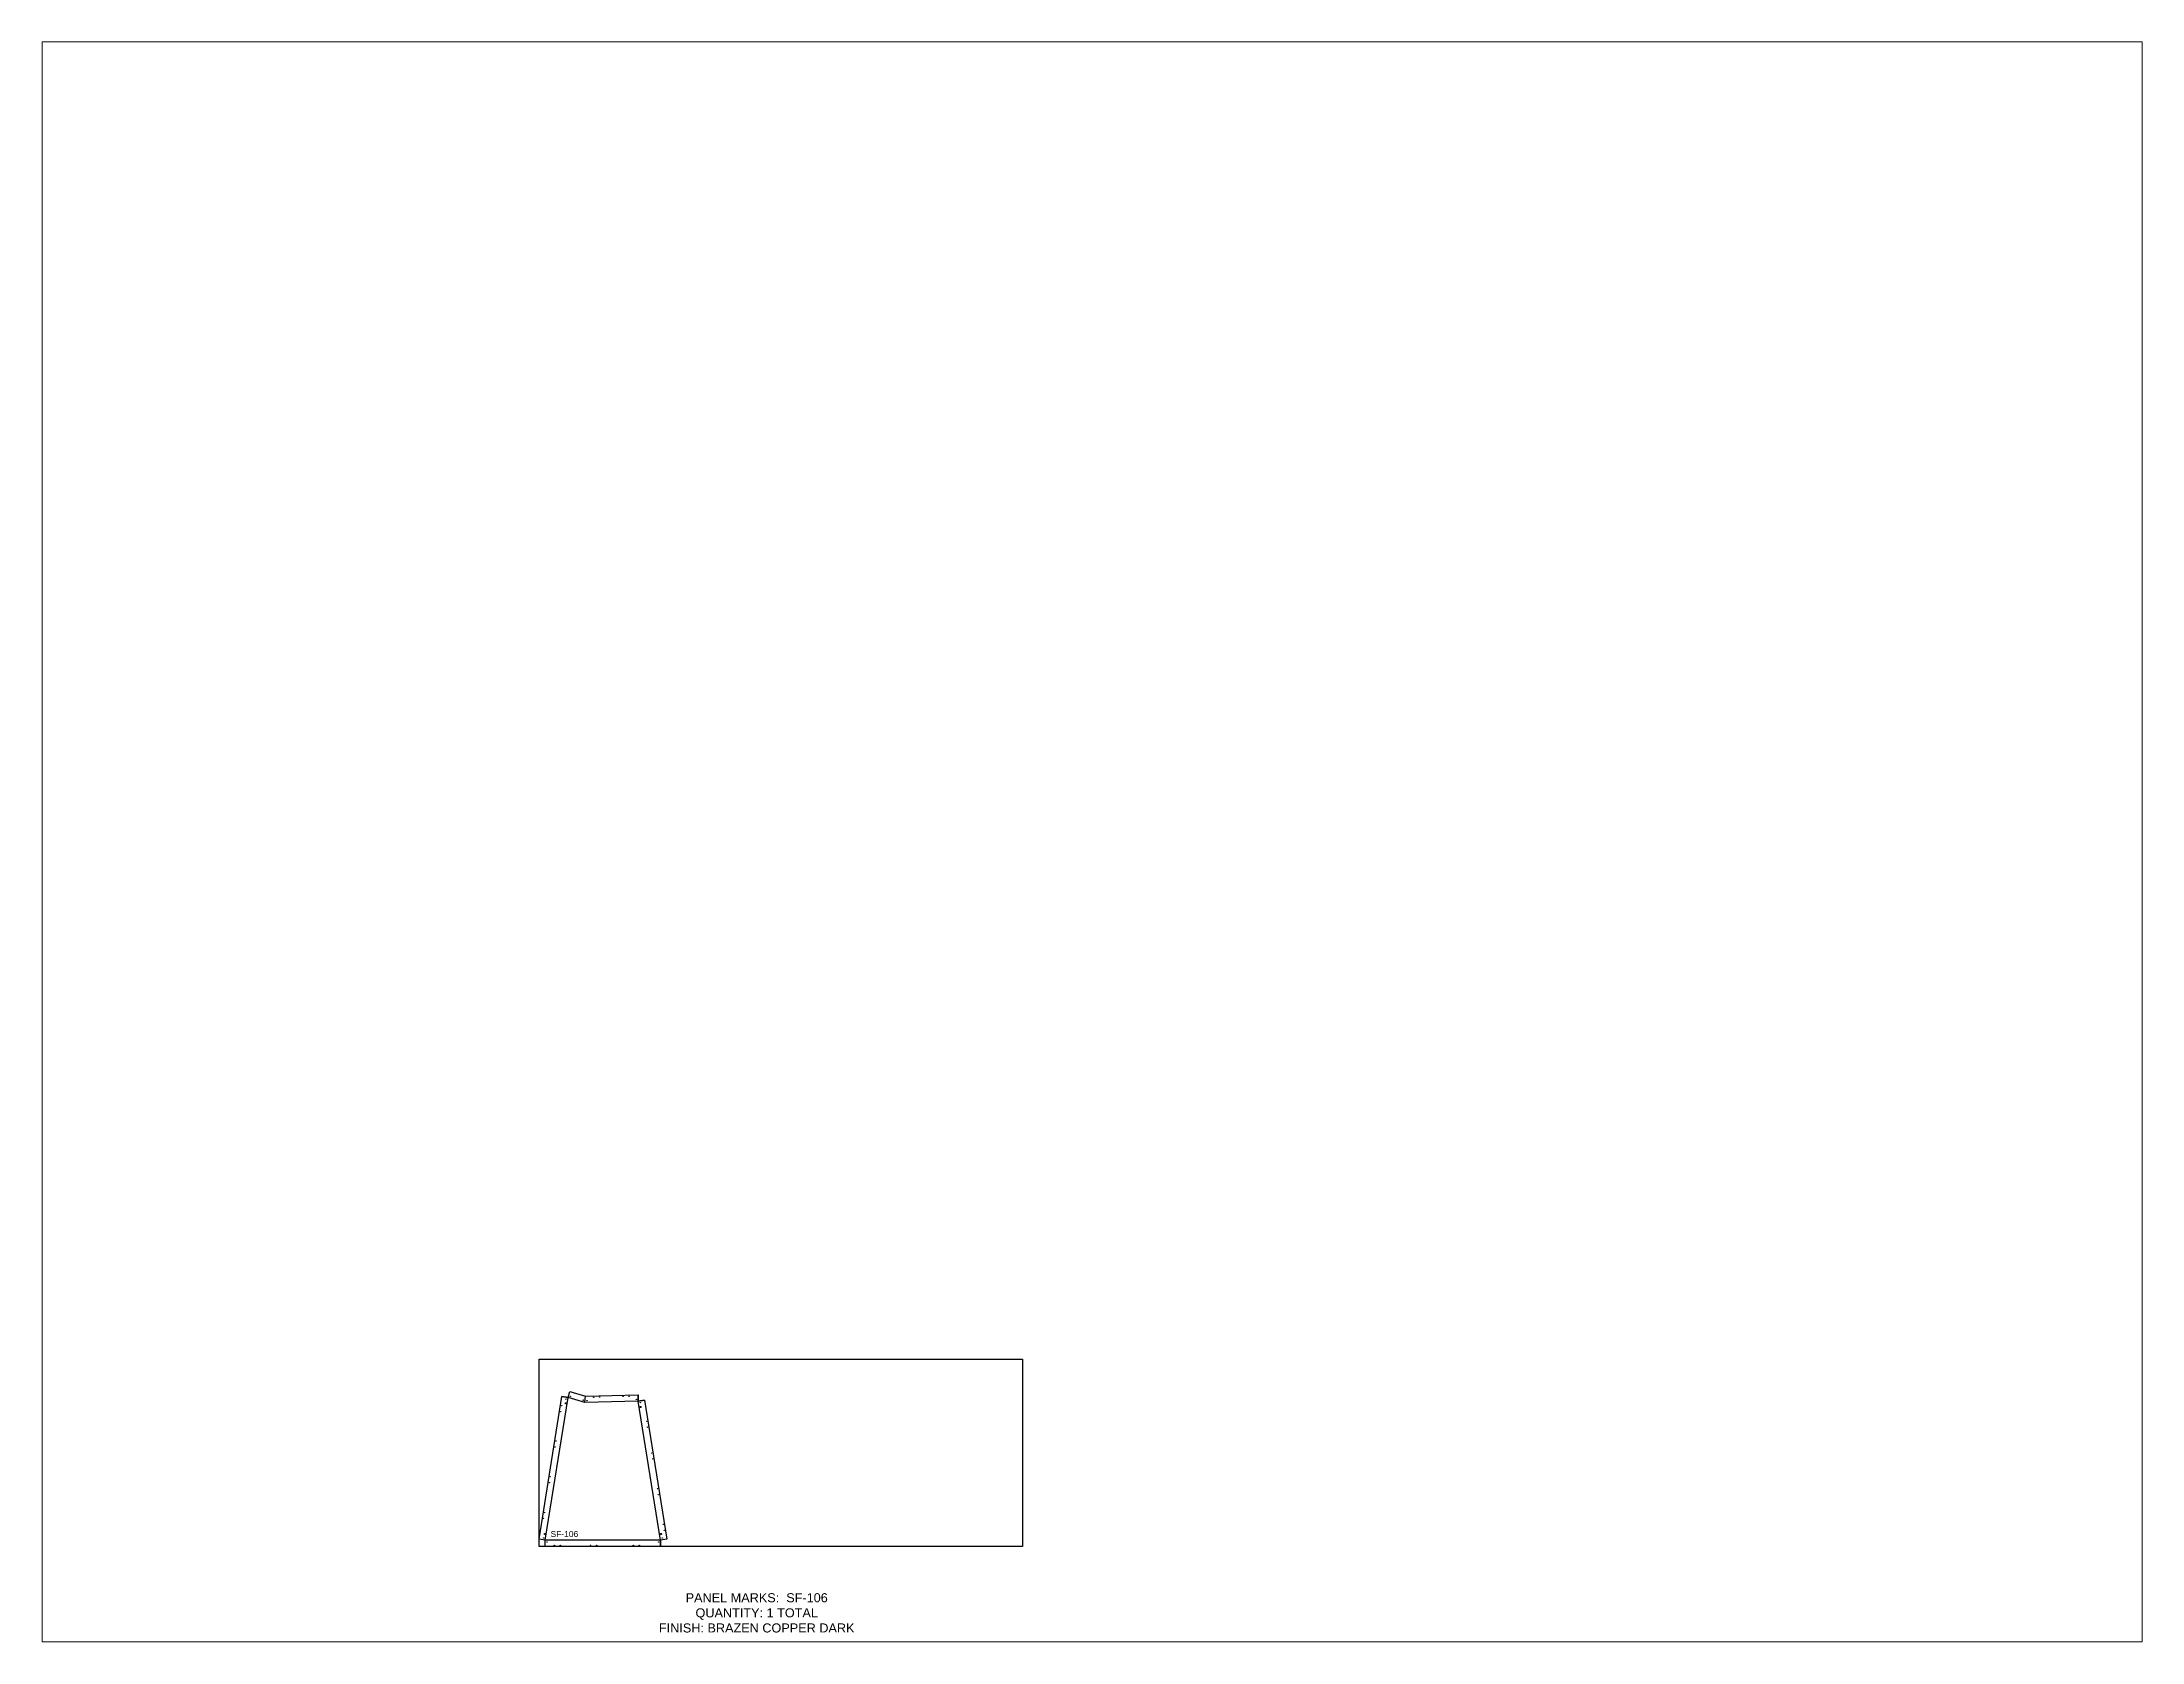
# Paper-space layout 'Layout1' of a CAD drawing. Header units: inches. Extents: x 1.05 to 9.45, y 0.8 to 7.2.
# The model-space entities are those that its viewports show. They can reach past a viewport. Long polylines and large blocks are cut down to what shows.
import ezdxf

# ---------------------------------------------------------------- set-up
doc = ezdxf.new("R2010")
doc.units = ezdxf.units.IN
doc.header["$MEASUREMENT"] = 0
doc.linetypes.add('HIDDEN', pattern=[0.375, 0.25, -0.125])
doc.linetypes.add('PHANTOM', pattern=[2.5, 1.25, -0.25, 0.25, -0.25, 0.25, -0.25])
for name, color, linetype in [('CUT', 7, 'Continuous'), ('DIMS', 1, 'Continuous'), ('HOLES', 6, 'Continuous'), ('RELIEF', 82, 'Continuous'), ('ROUT', 1, 'HIDDEN'), ('SHEET', 5, 'PHANTOM'), ('TEXT', 2, 'PHANTOM'), ('WEEPS', 3, 'HIDDEN')]:
    doc.layers.add(name, color=color, linetype=linetype)
doc.styles.get("Standard").update_dxf_attribs({"font": 'arial.ttf'})

msp = doc.modelspace()

# ---------------------------------------------------------------- linework, layer by layer
at = {"layer": 'CUT', "ltscale": 0.25}
msp.add_lwpolyline([(34.89, 48.41), (42.28, 2.39), (40.25, 2.06), (40.25, 0), (2.04, 0), (2.04, 2.06), (0, 2.39), (7.59, 49.58), (9.62, 49.25), (10.21, 51.23), (15.42, 49.67), (32.79, 50.14), (32.85, 48.08), (34.89, 48.41)], dxfattribs=at)
at = {"layer": 'HOLES', "ltscale": 0.25}
for centre in [(8.91, 48.73), (10.4, 49.67), (18.1, 49.36), (20.1, 49.42), (27.8, 49.63), (29.8, 49.69), (32.21, 48.69), (7.16, 44.58), (7.48, 46.55), (14.62, 48.4), (15.86, 48.24), (33.57, 47.56), (5.61, 34.91), (35.63, 41.44), (35.94, 39.46), (5.29, 32.94), (37.31, 30.96), (37.63, 28.99), (3.39, 21.09), (3.7, 23.06), (39.22, 19.11), (39.53, 17.14), (1.48, 9.25), (1.8, 11.22), (41.12, 7.27), (1.52, 2.78), (2.66, 1.44), (5.04, 0.37), (7.04, 0.37), (17.04, 0.37), (19.04, 0.37), (31.24, 0.37), (33.24, 0.37), (39.62, 1.44), (40.77, 2.78), (41.44, 5.3)]:
    msp.add_circle(centre, 0.0625, dxfattribs=at)
at = {"layer": 'RELIEF'}
msp.add_line((15.16, 47.72), (15.42, 49.67), dxfattribs=at)
at = {"layer": 'ROUT', "ltscale": 0.25}
for points in [[(2.04, 0), (2.04, 2.06), (9.62, 49.25), (10.21, 51.23)], [(34.89, 48.41), (32.85, 48.08), (15.15, 47.6), (9.62, 49.25), (7.59, 49.58)], [(40.25, 0), (40.25, 2.06), (32.85, 48.08), (32.79, 50.14)], [(42.28, 2.39), (40.25, 2.06), (2.04, 2.06), (0, 2.39)]]:
    msp.add_lwpolyline(points, dxfattribs=at)
at = {"layer": 'SHEET'}
msp.add_lwpolyline([(0, 62), (160, 62), (160, 0), (0, 0)], close=True, dxfattribs=at)
at = {"layer": 'WEEPS', "ltscale": 0.25}
for centre in [(8.9, 47.34), (33.57, 46.17), (1.95, 4.1), (40.33, 4.1)]:
    msp.add_circle(centre, 0.188, dxfattribs=at)

# ---------------------------------------------------------------- texts
at = {"layer": 'DIMS', "ltscale": 0.25, "insert": (8.4, 3.07), "char_height": 2, "attachment_point": 8}
msp.add_mtext_dynamic_manual_height_columns('SF-106', width=3.0859, gutter_width=10, heights=[2.07], dxfattribs=at)
at = {"layer": 'TEXT', "insert": (72.05, -22.01), "char_height": 3, "attachment_point": 5}
msp.add_mtext_dynamic_manual_height_columns('PANEL MARKS:  SF-106\\PQUANTITY: 1 TOTAL\\PFINISH: BRAZEN COPPER DARK', width=199.7409, gutter_width=1, heights=[0], dxfattribs=at)

psp = doc.layouts.get("Layout1")

# ---------------------------------------------------------------- viewports
at = {"layer": 'CUT'}
psp.add_viewport(center=(5.25, 4), size=(8.4, 6.4), view_center_point=(183.0157, 233.1318), view_height=529.538938, dxfattribs=at)

doc.saveas('drawing.dxf')
